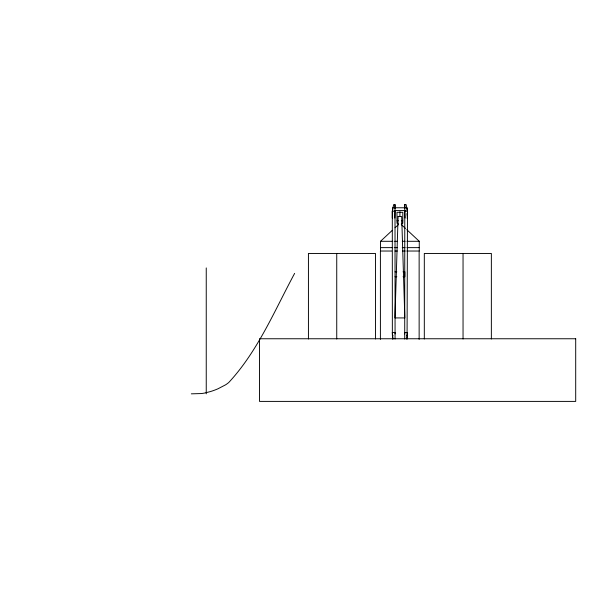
<?xml version="1.0" encoding="UTF-8"?>
<svg xmlns="http://www.w3.org/2000/svg" width="606" height="606" viewBox="0 0 606 606"><rect width="100%" height="100%" fill="white"/><g stroke="black" fill="none" stroke-linecap="round" stroke-linejoin="round"><path stroke-width="0.91" d="M395.067 333.936L395.067 332.467L392.355 332.467L392.718 339.049M395.006 208.335L395.006 204.601L393.65 204.601L392.302 211.206L392.302 218.046M404.717 339.027L404.778 204.601L406.134 204.601L407.482 211.206L407.482 218.046L406.974 218.046M399.892 216.539L399.952 211.63M406.831 339.027L407.429 332.467L404.717 332.467L404.717 333.936M407.065 339.049L407.482 211.206L404.778 211.206L405.111 218.046M294.63 273.367C274.586 310.567 257.815 351.222 228.742 382.515A32.338 32.338 0 0 1 225.591 384.818L217.978 388.787A72.682 72.682 0 0 1 210.252 391.62L204.487 393.074A38.383 38.383 0 0 1 201.147 393.559L191.322 393.839M380.53 251.028L380.53 241.294L392.287 230.333M395.051 227.758L398.513 224.531M394.445 210.577L405.338 210.577M394.847 218.046L395.014 211.206L392.302 211.206L392.355 335.406L393.036 335.406M396.991 220.819L398.437 220.819M401.346 220.819L402.801 220.819M398.437 223.243L396.991 223.243L396.991 212.297L402.801 212.297L402.801 223.228L401.346 223.243M380.53 241.294L392.809 241.294M394.695 241.294L397.528 241.294M402.255 241.294L405.088 241.294M406.974 241.294L419.261 241.294L419.261 251.028M380.53 247.634L392.809 247.634M394.695 247.634L397.528 247.634M402.255 247.634L405.088 247.634M406.974 247.634L419.261 247.634M391.726 251.028L380.409 251.028L380.409 339.39M394.991 251.028L397.354 251.028M402.528 251.028L405.225 251.028M406.831 251.028L419.14 251.028L419.14 339.39M395.036 271.829L396.824 271.836M403.081 271.836L404.869 271.829L404.861 276.745L403.073 276.745M395.044 276.73L396.832 276.745M406.921 335.406L407.429 335.406L407.429 332.467M401.278 224.531L405.429 228.401M406.808 229.689L419.261 241.294M406.868 213.63L407.482 218.046M392.355 332.467L392.953 339.027M395.006 204.601L395.074 339.027M491.36 338.989L491.36 253.452L424.314 253.452L424.314 338.989M463.045 253.452L463.045 338.989M407.156 210.577L407.156 207.775L392.635 207.767L392.635 210.577M404.778 204.601L404.778 208.335M375.47 338.989L375.47 253.452L308.431 253.452L308.431 338.989M336.739 253.452L336.739 338.989M206.245 267.928L206.245 393.839M398.097 216.539L394.953 317.923L404.831 317.923L401.687 216.539L398.104 216.539M575.7 338.754L259.504 338.754L259.504 401.399L575.7 401.399L575.7 338.754"/></g></svg>
